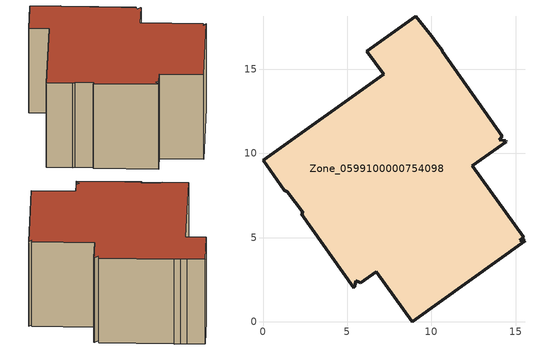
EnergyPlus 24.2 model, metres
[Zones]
Zone_0599100000754098
 floor ground (C_G): 15.56,4.81 8.87,0 6.74,2.98 5.79,2.32 5.52,2.45 5.46,2.09 5.39,2.03 2.26,6.42 2.4,6.48 1.45,7.74 1.27,7.81 0,9.59 7.16,14.69 6.17,16.07 9.08,18.16 10.01,16.95 10.31,16.56 10.64,16.13 10.63,16.07 14.21,11.03 14.02,10.81 14.41,10.75 14.44,10.7 12.44,9.27 15.47,5.03 15.25,4.86 z0
 wall outside (C_F): 5.39,2.03 5.46,2.09 5.52,2.45 5.79,2.32 6.74,2.98 8.87,0 15.56,4.81 15.25,4.86 15.47,5.03 12.44,9.27 14.44,10.7 14.41,10.75 14.02,10.81 14.21,11.03 10.63,16.07 10.64,16.13 10.31,16.56 10.01,16.95 9.08,18.16 6.17,16.07 7.16,14.69 0,9.59 1.27,7.81 1.45,7.74 2.4,6.48 2.26,6.42 5.39,2.03 z0:8.11
 roof outside (C_R): 15.56,4.81 15.25,4.86 15.47,5.03 12.44,9.27 14.44,10.7 14.41,10.75 14.02,10.81 14.21,11.03 10.63,16.07 10.64,16.13 10.31,16.56 10.01,16.95 9.08,18.16 6.17,16.07 7.16,14.69 0,9.59 1.27,7.81 1.45,7.74 2.4,6.48 2.26,6.42 5.39,2.03 5.46,2.09 5.52,2.45 5.79,2.32 6.74,2.98 8.87,0 z8.11
[BUILDING]
Pand.0599100000754098: North Axis=0; Terrain=City; Loads Convergence Tolerance Value=0.04; Temperature Convergence Tolerance Value=0.4; Solar Distribution=FullExterior; Maximum Number of Warmup Days=25; Minimum Number of Warmup Days=1
[Site:Location]
Rotterdam.The.Hague.AP_ZH_NLD Design_Conditions: Latitude=51.96; Longitude=4.45; Time Zone=1; Elevation=-4.5
[SITE:GROUNDTEMPERATURE:BUILDINGSURFACE]
18, 18, 18, 18, 18, 18, 18, 18, 18, 18, 18, 18
[MATERIAL] Thermal Absorptance=0.9; Solar Absorptance=0.7; Visible Absorptance=0.7
Name | Roughness | Thickness | Conductivity | Density | Specific Heat
G.D.2006-2014 | MediumSmooth | 0.15 | 0.06 | 540 | 1210
F.D.2006-2014 | Rough | 0.3 | 0.12 | 1920 | 840
R.D.2006-2014 | MediumRough | 0.2 | 0.08 | 1500 | 1000
[CONSTRUCTION]
C_G: G.D.2006-2014
C_F: F.D.2006-2014
C_R: R.D.2006-2014
[ZONE]
Zone_0599100000754098: Type=1; Multiplier=1; Ceiling Height=Autocalculate; Volume=Autocalculate; Floor Area=autocalculate; Part of Total Floor Area=Yes
[ZONEINFILTRATION:DESIGNFLOWRATE]
Infil_Zone_0599100000754098: Zone or ZoneList or Space or SpaceList=Zone_0599100000754098; Schedule=AlwaysOn; Design Flow Rate Calculation Method=Flow/Area; Flow Rate per Floor Area=0.0021; Constant Term Coefficient=1; Temperature Term Coefficient=0; Velocity Term Coefficient=0; Velocity Squared Term Coefficient=0
[HVACTEMPLATE:ZONE:IDEALLOADSAIRSYSTEM]
Zone_0599100000754098: Maximum Heating Supply Air Temperature=50; Minimum Cooling Supply Air Temperature=13; Maximum Heating Supply Air Humidity Ratio=0.0156; Minimum Cooling Supply Air Humidity Ratio=0.0077; Heating Limit=NoLimit; Cooling Limit=NoLimit; Dehumidification Control Type=ConstantSensibleHeatRatio; Cooling Sensible Heat Ratio=0.7; Dehumidification Setpoint=60; Humidification Control Type=None; Humidification Setpoint=30; Outdoor Air Method=None; Outdoor Air Flow Rate per Person=0.00944; Outdoor Air Flow Rate per Zone Floor Area=0; Outdoor Air Flow Rate per Zone=0; Demand Controlled Ventilation Type=None; Outdoor Air Economizer Type=NoEconomizer; Heat Recovery Type=None; Sensible Heat Recovery Effectiveness=0.7; Latent Heat Recovery Effectiveness=0.65
[ZONECONTROL:THERMOSTAT]
ThermostatControl_Zone_0599100000754098: Zone or ZoneList=Zone_0599100000754098; Control Type Schedule=DualSetpointControlType; Control 1=Thermostat_Zone_0599100000754098; Temperature Difference Between Cutout And Setpoint=0
[THERMOSTATSETPOINT:DUALSETPOINT]
Thermostat_Zone_0599100000754098: Heating Setpoint Temperature Schedule=HeatingSetpoint_Zone_0599100000754098; Cooling Setpoint Temperature Schedule=CoolingSetpoint_Zone_0599100000754098
[SCHEDULE:COMPACT]
HeatingSetpoint_Zone_0599100000754098: Through: 12/31, For: AllDays, Until: 24:00, 21
CoolingSetpoint_Zone_0599100000754098: Through: 12/31, For: AllDays, Until: 24:00, 24
DualSetpointControlType: Through: 12/31, For: AllDays, Until: 24:00, 4
AlwaysOn: Through: 12/31, For: AllDays, Until: 24:00, 1
